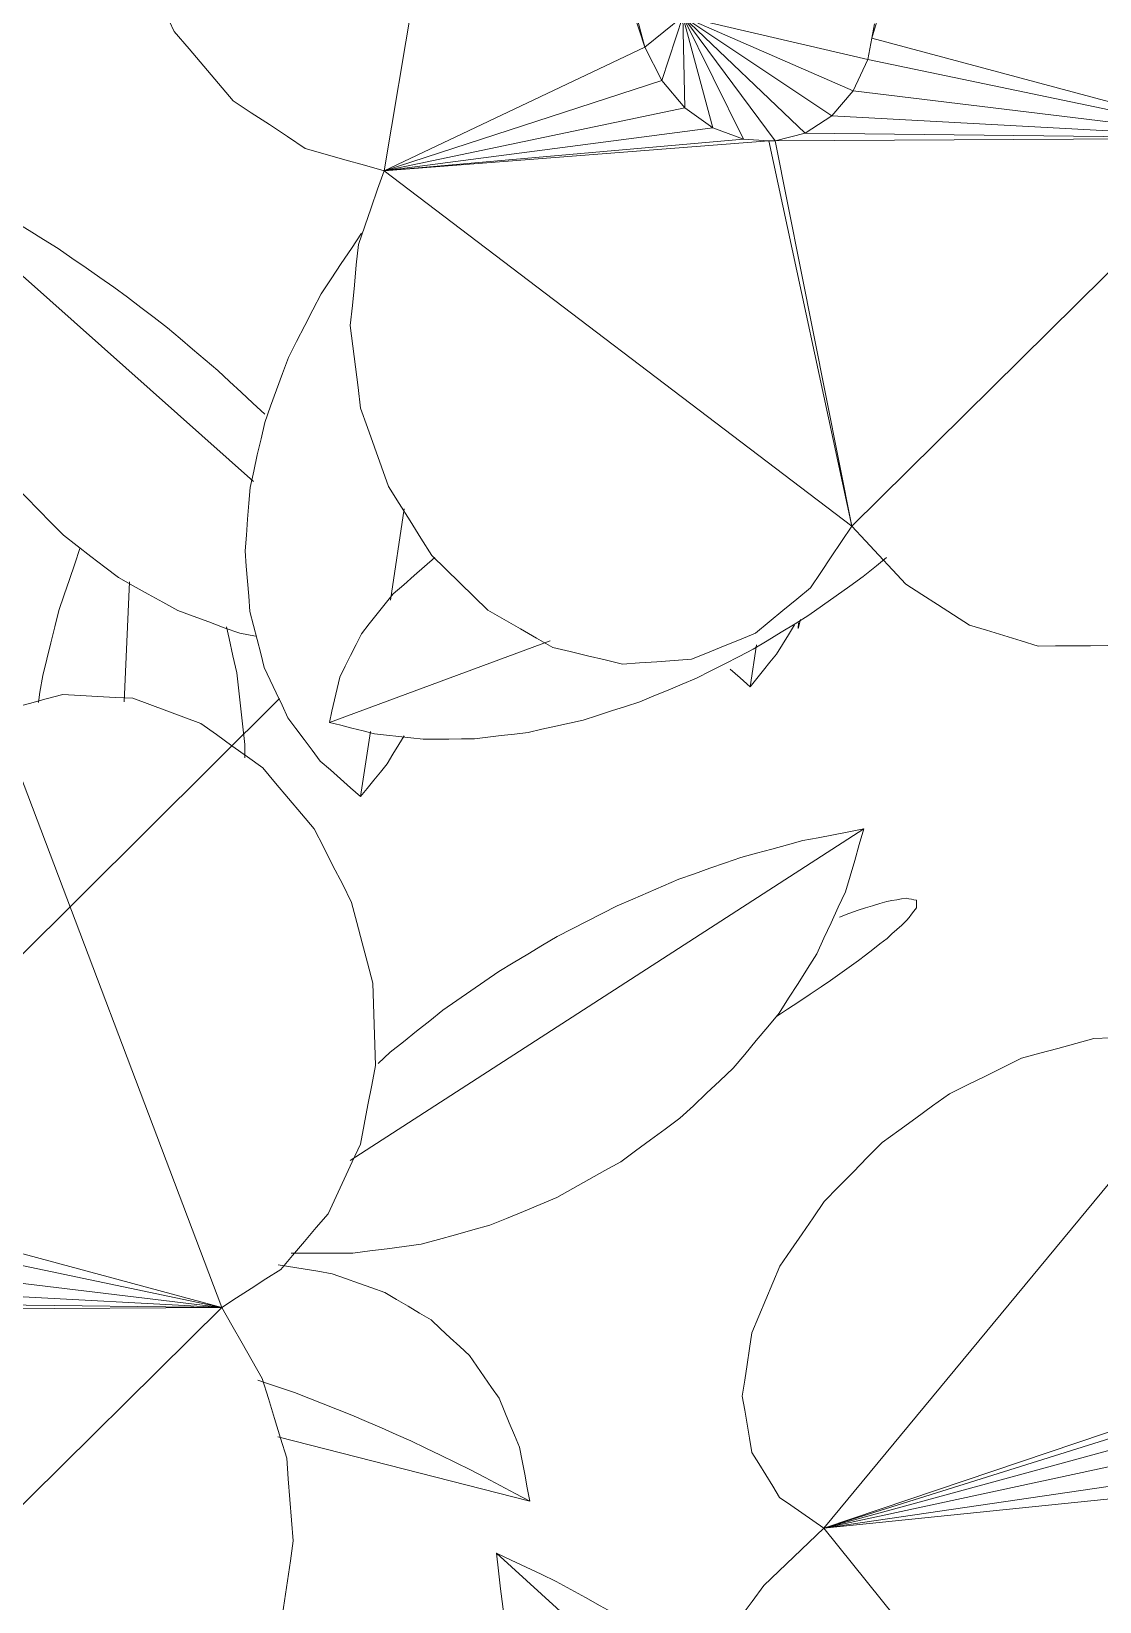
# Model space of a CAD drawing. Header units: metres. Extents: x -18.34 to -13.25, y -25.49 to -16.26.
# Drawn here: x -14.5748 to -14.4966, y -21.1271 to -21.0121 of the extents above; entities that cross this region are included whole.
import ezdxf

# ---------------------------------------------------------------- set-up
doc = ezdxf.new("R2010")
doc.units = ezdxf.units.M
doc.layers.add('Importações nas famílias', color=7, linetype='Continuous', lineweight=5)
doc.layers.add('Vegetação', color=7, linetype='Continuous', lineweight=5)

# ---------------------------------------------------------------- blocks, each defined once
blk = doc.blocks.new('Planta_pergolado_12200 - plantas pergolado_skp_Component_12-V199-Pavimento 02 - Executivo')
at = {"layer": 'Importações nas famílias', "color": 9}
blk.add_line((0.023974, 0.090309), (0.03536, 0.098835), dxfattribs=at)
at = {"layer": 'Importações nas famílias', "color": 9, "flags": 128}
for points in [[(0.024249, 0.100831), (0.023562, 0.100575), (0.022875, 0.10032), (0.022188, 0.100065), (0.021501, 0.09981)], [(0.027075, 0.101247), (0.026369, 0.101143), (0.025662, 0.101039), (0.024955, 0.100935), (0.024249, 0.100831)], [(0.029913, 0.101047), (0.029204, 0.101097), (0.028494, 0.101147), (0.027785, 0.101197), (0.027075, 0.101247)], [(0.032697, 0.100237), (0.032001, 0.100439), (0.031305, 0.100642), (0.030609, 0.100844), (0.029913, 0.101047)], [(0.021501, 0.09981), (0.020849, 0.099409), (0.020198, 0.099008), (0.019546, 0.098607), (0.018895, 0.098207)], [(0.03536, 0.098835), (0.034694, 0.099185), (0.034028, 0.099536), (0.033362, 0.099886), (0.032697, 0.100237)], [(0.031973, 0.097378), (0.03282, 0.097743), (0.033667, 0.098107), (0.034513, 0.098471), (0.03536, 0.098835)], [(0.018895, 0.098207), (0.018294, 0.09767), (0.017694, 0.097133), (0.017093, 0.096596), (0.016655, 0.096205)], [(0.028703, 0.09583), (0.029521, 0.096217), (0.030338, 0.096604), (0.031156, 0.096991), (0.031973, 0.097378)], [(0.025586, 0.094206), (0.026365, 0.094612), (0.027144, 0.095018), (0.027924, 0.095424), (0.028703, 0.09583)], [(0.022655, 0.092526), (0.023388, 0.092946), (0.02412, 0.093366), (0.024853, 0.093786), (0.025586, 0.094206)], [(0.020877, 0.091398), (0.0213, 0.091666), (0.021978, 0.092096), (0.022655, 0.092526)]]:
    blk.add_lwpolyline(points, dxfattribs=at)
blk = doc.blocks.new('Planta_pergolado_12200 - plantas pergolado_skp_Component_12-V200-Pavimento 02 - Executivo')
at = {"layer": 'Importações nas famílias', "color": 9, "flags": 128}
for points in [[(0.022996, 0.135872), (0.022888, 0.135785), (0.02278, 0.135698), (0.022673, 0.135611), (0.022565, 0.135523)], [(0.023319, 0.135615), (0.023239, 0.135679), (0.023158, 0.135743), (0.023077, 0.135808), (0.022996, 0.135872)], [(0.023528, 0.134757), (0.023476, 0.134972), (0.023424, 0.135186), (0.023371, 0.1354), (0.023319, 0.135615)], [(0.022565, 0.135523), (0.022433, 0.135287), (0.022301, 0.13505), (0.022169, 0.134814), (0.022037, 0.134577)], [(0.023616, 0.13332), (0.023594, 0.13368), (0.023572, 0.134039), (0.02355, 0.134398), (0.023528, 0.134757)], [(0.022037, 0.134577), (0.021883, 0.134197), (0.02173, 0.133816), (0.021577, 0.133436), (0.021424, 0.133056)], [(0.021424, 0.133056), (0.021253, 0.13254), (0.021082, 0.132025)], [(0.023583, 0.131337), (0.023591, 0.131833), (0.0236, 0.132329), (0.023608, 0.132825), (0.023616, 0.13332)], [(0.023428, 0.128855), (0.023467, 0.129476), (0.023505, 0.130096), (0.023544, 0.130717), (0.023583, 0.131337)], [(0.023156, 0.125931), (0.023224, 0.126662), (0.023292, 0.127393), (0.02336, 0.128124), (0.023428, 0.128855)]]:
    blk.add_lwpolyline(points, dxfattribs=at)
blk = doc.blocks.new('Planta_pergolado_12200 - plantas pergolado_skp_Component_17-V3538-Pavimento 02 - Executivo')
at = {"layer": 'Importações nas famílias', "color": 9}
for p, q in [((0.04164, 0.134444), (0.046576, 0.110432)), ((0.056502, 0.130262), (0.046576, 0.110432)), ((0.055137, 0.130125), (0.046576, 0.110432)), ((0.046576, 0.110432), (0.05421, 0.129968)), ((0.046576, 0.110432), (0.053729, 0.129935)), ((0.057419, 0.128884), (0.046576, 0.110432)), ((0.058037, 0.128135), (0.046576, 0.110432)), ((0.068654, 0.110432), (0.046576, 0.110432))]:
    blk.add_line(p, q, dxfattribs=at)
at = {"layer": 'Importações nas famílias', "color": 9, "flags": 128}
for points in [[(0.034962, 0.138702), (0.035509, 0.139441), (0.036057, 0.140181), (0.036446, 0.140706)], [(0.033329, 0.134948), (0.033738, 0.135886), (0.034146, 0.136825), (0.034554, 0.137763), (0.034962, 0.138702)], [(0.032368, 0.130654), (0.032608, 0.131728), (0.032848, 0.132801), (0.033089, 0.133875), (0.033329, 0.134948)], [(0.032141, 0.126113), (0.032198, 0.127249), (0.032254, 0.128384), (0.032311, 0.129519), (0.032368, 0.130654)], [(0.032667, 0.121635), (0.032535, 0.122754), (0.032404, 0.123874), (0.032273, 0.124994), (0.032141, 0.126113)], [(0.033907, 0.117524), (0.033597, 0.118551), (0.033287, 0.119579), (0.032977, 0.120607), (0.032667, 0.121635)], [(0.035779, 0.11406), (0.035311, 0.114926), (0.034843, 0.115792), (0.034375, 0.116658), (0.033907, 0.117524)], [(0.038154, 0.11148), (0.03756, 0.112125), (0.036966, 0.11277), (0.036372, 0.113415), (0.035779, 0.11406)], [(0.04087, 0.10996), (0.040191, 0.11034), (0.039512, 0.11072), (0.038833, 0.1111), (0.038154, 0.11148)], [(0.043743, 0.109602), (0.043025, 0.109692), (0.042306, 0.109781), (0.041588, 0.10987), (0.04087, 0.10996)], [(0.046576, 0.110432), (0.045868, 0.110225), (0.04516, 0.110017), (0.044451, 0.10981), (0.043743, 0.109602)], [(0.046952, 0.105916), (0.046858, 0.107045), (0.046764, 0.108174), (0.04667, 0.109303), (0.046576, 0.110432)], [(0.048055, 0.101708), (0.04778, 0.10276), (0.047504, 0.103812), (0.047228, 0.104864), (0.046952, 0.105916)]]:
    blk.add_lwpolyline(points, dxfattribs=at)
blk = doc.blocks.new('Planta_pergolado_12200 - plantas pergolado_skp_Component_16-V3539-Pavimento 02 - Executivo')
for name in ['Planta_pergolado_12200 - plantas pergolado_skp_Component_17-V3538-Pavimento 02 - Executivo', 'Planta_pergolado_12200 - plantas pergolado_skp_Component_12-V200-Pavimento 02 - Executivo', 'Planta_pergolado_12200 - plantas pergolado_skp_Component_12-V199-Pavimento 02 - Executivo']:
    blk.add_blockref(name, (0, 0))
blk = doc.blocks.new('Planta_pergolado_12200 - plantas pergolado_skp_-V3540-Pavimento 02 - Executivo')
blk.add_blockref('Planta_pergolado_12200 - plantas pergolado_skp_Component_16-V3539-Pavimento 02 - Executivo', (0, 0))
blk = doc.blocks.new('Planta_pergolado_12200 - plantas pergolado_skp_-V3541-Pavimento 02 - Executivo')
at = {"xscale": 1.254472261797389, "yscale": 1.254472261797389, "zscale": 1.254472261797389, "rotation": 44.99999999999149}
blk.add_blockref('Planta_pergolado_12200 - plantas pergolado_skp_-V3540-Pavimento 02 - Executivo', (0.10194, -0.10235), dxfattribs=at)
blk = doc.blocks.new('Planta_pergolado_12200 - plantas pergolado_skp_-V3560-Pavimento 02 - Executivo')
at = {"rotation": 89.9999999999999}
blk.add_blockref('Planta_pergolado_12200 - plantas pergolado_skp_-V3541-Pavimento 02 - Executivo', (0.27404, 0.01573), dxfattribs=at)
blk = doc.blocks.new('Planta_pergolado_12200 - plantas pergolado_skp_Component_12-V564-Pavimento 02 - Executivo')
at = {"layer": 'Importações nas famílias', "color": 9}
for q in [(-0.06276, 0.21902), (-0.063, 0.21889)]:
    blk.add_line((-0.06342, 0.21885), q, dxfattribs=at)
blk = doc.blocks.new('Planta_pergolado_12200 - plantas pergolado_skp_Component_16-V3852-Pavimento 02 - Executivo')
at = {"extrusion": (0, 0, -1), "zscale": -1, "rotation": 180}
blk.add_blockref('Planta_pergolado_12200 - plantas pergolado_skp_Component_12-V564-Pavimento 02 - Executivo', (0, 0), dxfattribs=at)
blk = doc.blocks.new('Planta_pergolado_12200 - plantas pergolado_skp_Component_12-V641-Pavimento 02 - Executivo')
at = {"layer": 'Importações nas famílias', "color": 9}
blk.add_line((-0.08187, 0.31163), (-0.04549, 0.27164), dxfattribs=at)
at = {"layer": 'Importações nas famílias', "color": 9, "flags": 128}
for points in [[(-0.08246, 0.30713), (-0.08231, 0.30826), (-0.08216, 0.30938), (-0.08202, 0.31051), (-0.08187, 0.31163)], [(-0.08187, 0.31163), (-0.08104, 0.31123), (-0.0802, 0.31084), (-0.07937, 0.31044), (-0.07853, 0.31004)], [(-0.07853, 0.31004), (-0.07768, 0.30953), (-0.07683, 0.30903), (-0.07598, 0.30853), (-0.07513, 0.30802)], [(-0.08224, 0.30251), (-0.08229, 0.30367), (-0.08235, 0.30482), (-0.0824, 0.30598), (-0.08246, 0.30713)], [(-0.07513, 0.30802), (-0.07427, 0.30742), (-0.07341, 0.30682), (-0.07256, 0.30621), (-0.0717, 0.30561)], [(-0.0717, 0.30561), (-0.07084, 0.30491), (-0.06998, 0.30422), (-0.06913, 0.30352), (-0.06827, 0.30283)], [(-0.08122, 0.29788), (-0.08148, 0.29904), (-0.08173, 0.30019), (-0.08199, 0.30135), (-0.08224, 0.30251)], [(-0.06827, 0.30283), (-0.06742, 0.30205), (-0.06658, 0.30127), (-0.06573, 0.30049), (-0.06489, 0.2997)], [(-0.06489, 0.2997), (-0.06406, 0.29885), (-0.06324, 0.29799), (-0.06242, 0.29714), (-0.06159, 0.29628)], [(-0.07944, 0.29334), (-0.07988, 0.29447), (-0.08033, 0.29561), (-0.08078, 0.29674), (-0.08122, 0.29788)], [(-0.06159, 0.29628), (-0.0608, 0.29536), (-0.06, 0.29443), (-0.05921, 0.29351), (-0.05841, 0.29259)], [(-0.07692, 0.28899), (-0.07755, 0.29008), (-0.07818, 0.29116), (-0.07881, 0.29225), (-0.07944, 0.29334)], [(-0.05841, 0.29259), (-0.05766, 0.29161), (-0.0569, 0.29063), (-0.05614, 0.28965), (-0.05539, 0.28867)], [(-0.07372, 0.28496), (-0.07452, 0.28597), (-0.07532, 0.28698), (-0.07612, 0.28799), (-0.07692, 0.28899)], [(-0.05539, 0.28867), (-0.05468, 0.28764), (-0.05397, 0.28662), (-0.05326, 0.28559), (-0.05255, 0.28457)], [(-0.06993, 0.28132), (-0.07088, 0.28223), (-0.07183, 0.28314), (-0.07277, 0.28405), (-0.07372, 0.28496)], [(-0.05255, 0.28457), (-0.0519, 0.28351), (-0.05125, 0.28245), (-0.05059, 0.28139), (-0.04994, 0.28033)], [(-0.06563, 0.27816), (-0.06671, 0.27895), (-0.06778, 0.27974), (-0.06886, 0.28053), (-0.06993, 0.28132)], [(-0.04994, 0.28033), (-0.04935, 0.27925), (-0.04876, 0.27817), (-0.04817, 0.27709), (-0.04757, 0.27601)], [(-0.06092, 0.27556), (-0.0621, 0.27621), (-0.06328, 0.27686), (-0.06445, 0.27751), (-0.06563, 0.27816)], [(-0.05592, 0.27358), (-0.05717, 0.27407), (-0.05842, 0.27457), (-0.05967, 0.27507), (-0.06092, 0.27556)], [(-0.04757, 0.27601), (-0.04705, 0.27492), (-0.04653, 0.27382), (-0.04601, 0.27273), (-0.04549, 0.27164)], [(-0.05073, 0.27226), (-0.05203, 0.27259), (-0.05332, 0.27292), (-0.05462, 0.27325), (-0.05592, 0.27358)], [(-0.04549, 0.27164), (-0.0468, 0.2718), (-0.04811, 0.27195), (-0.04942, 0.27211), (-0.05073, 0.27226)]]:
    blk.add_lwpolyline(points, dxfattribs=at)
blk = doc.blocks.new('Planta_pergolado_12200 - plantas pergolado_skp_Component_12-V608-Pavimento 02 - Executivo')
at = {"layer": 'Importações nas famílias', "color": 9}
for p, q in [((-0.0781, 0.22367), (-0.10239, 0.18604)), ((-0.09445, 0.18898), (-0.09527, 0.18808))]:
    blk.add_line(p, q, dxfattribs=at)
at = {"layer": 'Importações nas famílias', "color": 9, "flags": 128}
for points in [[(-0.08271, 0.22232), (-0.08156, 0.22266), (-0.0804, 0.223), (-0.07925, 0.22333), (-0.0781, 0.22367)], [(-0.0781, 0.22367), (-0.07831, 0.22256), (-0.07852, 0.22144), (-0.07874, 0.22032), (-0.07895, 0.2192)], [(-0.08724, 0.22023), (-0.08611, 0.22075), (-0.08497, 0.22127), (-0.08384, 0.22179), (-0.08271, 0.22232)], [(-0.09158, 0.21747), (-0.09049, 0.21816), (-0.08941, 0.21885), (-0.08832, 0.21954), (-0.08724, 0.22023)], [(-0.07895, 0.2192), (-0.07926, 0.21807), (-0.07957, 0.21693), (-0.07987, 0.2158), (-0.08018, 0.21466)], [(-0.09562, 0.2141), (-0.09461, 0.21495), (-0.0936, 0.21579), (-0.09259, 0.21663), (-0.09158, 0.21747)], [(-0.09928, 0.2102), (-0.09837, 0.21118), (-0.09745, 0.21215), (-0.09654, 0.21313), (-0.09562, 0.2141)], [(-0.08018, 0.21466), (-0.08058, 0.21353), (-0.08098, 0.21239), (-0.08138, 0.21126), (-0.08178, 0.21012)], [(-0.10247, 0.20586), (-0.10167, 0.20695), (-0.10087, 0.20803), (-0.10008, 0.20912), (-0.09928, 0.2102)], [(-0.08178, 0.21012), (-0.08226, 0.20899), (-0.08275, 0.20787), (-0.08323, 0.20674), (-0.08372, 0.20561)], [(-0.1051, 0.20118), (-0.10444, 0.20235), (-0.10378, 0.20352), (-0.10312, 0.20469), (-0.10247, 0.20586)], [(-0.08372, 0.20561), (-0.08428, 0.20451), (-0.08485, 0.20341), (-0.08542, 0.2023), (-0.08598, 0.2012)], [(-0.10713, 0.19627), (-0.10662, 0.1975), (-0.10612, 0.19873), (-0.10561, 0.19995), (-0.1051, 0.20118)], [(-0.08598, 0.2012), (-0.08662, 0.20013), (-0.08726, 0.19906), (-0.0879, 0.19799), (-0.08855, 0.19692)], [(-0.08855, 0.19692), (-0.08925, 0.1959), (-0.08996, 0.19488), (-0.09067, 0.19385), (-0.09138, 0.19283)], [(-0.1085, 0.19125), (-0.10816, 0.1925), (-0.10782, 0.19376), (-0.10747, 0.19502), (-0.10713, 0.19627)], [(-0.09138, 0.19283), (-0.09215, 0.19187), (-0.09292, 0.1909), (-0.09369, 0.18994), (-0.09445, 0.18898)], [(-0.10918, 0.18623), (-0.10901, 0.18749), (-0.10884, 0.18874), (-0.10867, 0.18999), (-0.1085, 0.19125)], [(-0.10916, 0.18173), (-0.10916, 0.18256), (-0.10917, 0.18378), (-0.10918, 0.18501), (-0.10918, 0.18623)]]:
    blk.add_lwpolyline(points, dxfattribs=at)
blk = doc.blocks.new('Planta_pergolado_12200 - plantas pergolado_skp_Component_12-V609-Pavimento 02 - Executivo')
at = {"layer": 'Importações nas famílias', "color": 9}
for p, q in [((-0.07289, 0.17833), (-0.07192, 0.17832)), ((-0.06001, 0.16988), (-0.0688, 0.16949))]:
    blk.add_line(p, q, dxfattribs=at)
at = {"layer": 'Importações nas famílias', "color": 9, "flags": 128}
for points in [[(-0.07192, 0.17832), (-0.07061, 0.17817), (-0.06929, 0.17803), (-0.06798, 0.17788), (-0.06667, 0.17773)], [(-0.06667, 0.17773), (-0.06542, 0.17745), (-0.06416, 0.17717), (-0.0633, 0.17698)], [(-0.05755, 0.16625), (-0.05868, 0.16586), (-0.05982, 0.16547), (-0.06096, 0.16509), (-0.0621, 0.1647)], [(-0.0621, 0.1647), (-0.06329, 0.16441), (-0.06447, 0.16411), (-0.06566, 0.16382), (-0.06685, 0.16352)], [(-0.06685, 0.16352), (-0.06807, 0.16332), (-0.06883, 0.1632)]]:
    blk.add_lwpolyline(points, dxfattribs=at)
blk = doc.blocks.new('Planta_pergolado_12200 - plantas pergolado_skp_Component_17-V3875-Pavimento 02 - Executivo')
at = {"layer": 'Importações nas famílias', "color": 9}
for p, q in [((-0.14156, -0.14791), (-0.14215, -0.14752)), ((-0.13959, -0.14752), (-0.14156, -0.14791)), ((-0.14156, -0.14791), (-0.13974, -0.14752)), ((-0.14156, -0.14791), (-0.11314, -0.17663)), ((-0.11314, -0.17663), (-0.11332, -0.14752)), ((-0.11314, -0.17663), (-0.1128, -0.14752)), ((-0.11158, -0.14756), (-0.11314, -0.17663)), ((-0.10968, -0.14799), (-0.11314, -0.17663)), ((-0.10738, -0.14906), (-0.10968, -0.14799)), ((-0.10702, -0.14752), (-0.10738, -0.14906)), ((-0.10478, -0.14957), (-0.1047, -0.14752)), ((-0.10236, -0.14752), (-0.10206, -0.14947)), ((-0.09939, -0.14878), (-0.09985, -0.14752)), ((-0.09697, -0.14754), (-0.09939, -0.14878)), ((-0.06954, -0.16011), (-0.09697, -0.14754)), ((-0.06954, -0.16011), (-0.09197, -0.14752)), ((-0.06954, -0.16011), (-0.08802, -0.14752)), ((-0.06954, -0.16011), (-0.08521, -0.14752)), ((-0.06954, -0.16011), (-0.08341, -0.14752)), ((-0.08219, -0.14772), (-0.06954, -0.16011)), ((-0.06954, -0.16011), (-0.07002, -0.14752)), ((-0.04951, -0.14752), (-0.04986, -0.14833)), ((-0.10738, -0.14906), (-0.11314, -0.17663)), ((-0.10582, -0.14936), (-0.11314, -0.17663)), ((-0.10582, -0.14936), (-0.10738, -0.14906)), ((-0.10478, -0.14957), (-0.10582, -0.14936)), ((-0.06954, -0.16011), (-0.10582, -0.14936)), ((-0.10206, -0.14947), (-0.10478, -0.14957)), ((-0.09939, -0.14878), (-0.10206, -0.14947)), ((-0.06954, -0.16011), (-0.10206, -0.14947)), ((-0.06954, -0.16011), (-0.09939, -0.14878)), ((-0.06954, -0.16011), (-0.10478, -0.14957)), ((-0.06954, -0.16011), (-0.11314, -0.17663))]:
    blk.add_line(p, q, dxfattribs=at)
at = {"layer": 'Importações nas famílias', "color": 9, "flags": 128}
for points in [[(-0.14582, -0.15186), (-0.14475, -0.15087), (-0.14369, -0.14988), (-0.14263, -0.1489), (-0.14156, -0.14791)], [(-0.04986, -0.14833), (-0.05074, -0.14943), (-0.05162, -0.15053), (-0.0525, -0.15163), (-0.05338, -0.15274)], [(-0.14881, -0.15651), (-0.14806, -0.15535), (-0.14731, -0.15419), (-0.14656, -0.15302), (-0.14582, -0.15186)], [(-0.05338, -0.15274), (-0.05455, -0.15363), (-0.05572, -0.15453), (-0.05689, -0.15542), (-0.05806, -0.15632)], [(-0.05806, -0.15632), (-0.05944, -0.15695), (-0.06082, -0.15758), (-0.0622, -0.1582), (-0.06357, -0.15883)], [(-0.15034, -0.16156), (-0.14996, -0.1603), (-0.14957, -0.15904), (-0.14919, -0.15777), (-0.14881, -0.15651)], [(-0.06357, -0.15883), (-0.06507, -0.15915), (-0.06656, -0.15947), (-0.06805, -0.15979), (-0.06954, -0.16011)], [(-0.06954, -0.16011), (-0.06922, -0.16133), (-0.0689, -0.16255), (-0.06857, -0.16377), (-0.06825, -0.16499)], [(-0.15031, -0.16666), (-0.15031, -0.16538), (-0.15032, -0.16411), (-0.15033, -0.16283), (-0.15034, -0.16156)], [(-0.06825, -0.16499), (-0.06832, -0.16627), (-0.06839, -0.16755), (-0.06846, -0.16883), (-0.06853, -0.17011)], [(-0.14871, -0.17145), (-0.14911, -0.17025), (-0.14951, -0.16906), (-0.14991, -0.16786), (-0.15031, -0.16666)], [(-0.06853, -0.17011), (-0.06899, -0.17136), (-0.06945, -0.1726), (-0.06991, -0.17385), (-0.07037, -0.1751)], [(-0.14565, -0.17563), (-0.14641, -0.17458), (-0.14718, -0.17354), (-0.14794, -0.1725), (-0.14871, -0.17145)], [(-0.14135, -0.17889), (-0.14242, -0.17807), (-0.1435, -0.17726), (-0.14458, -0.17644), (-0.14565, -0.17563)], [(-0.07037, -0.1751), (-0.07118, -0.17624), (-0.072, -0.17737), (-0.07282, -0.17851), (-0.07363, -0.17964)], [(-0.11314, -0.17663), (-0.11444, -0.17737), (-0.11575, -0.17812), (-0.11705, -0.17886), (-0.11836, -0.1796)], [(-0.11036, -0.18095), (-0.11105, -0.17987), (-0.11175, -0.17879), (-0.11244, -0.17771), (-0.11314, -0.17663)], [(-0.13609, -0.18102), (-0.13741, -0.18048), (-0.13872, -0.17995), (-0.14003, -0.17942), (-0.14135, -0.17889)], [(-0.11836, -0.1796), (-0.11982, -0.18005), (-0.12127, -0.18049), (-0.12273, -0.18094), (-0.12419, -0.18139)], [(-0.07363, -0.17964), (-0.07475, -0.18058), (-0.07587, -0.18152), (-0.07699, -0.18247), (-0.0781, -0.18341)], [(-0.13024, -0.18187), (-0.1317, -0.18166), (-0.13317, -0.18144), (-0.13463, -0.18123), (-0.13609, -0.18102)], [(-0.12419, -0.18139), (-0.1257, -0.18151), (-0.12722, -0.18163), (-0.12873, -0.18175), (-0.13024, -0.18187)], [(-0.10629, -0.18442), (-0.1073, -0.18355), (-0.10832, -0.18269), (-0.10934, -0.18182), (-0.11036, -0.18095)], [(-0.0781, -0.18341), (-0.07945, -0.1841), (-0.08079, -0.18478), (-0.08213, -0.18547), (-0.08348, -0.18615)], [(-0.10119, -0.18679), (-0.10247, -0.18619), (-0.10374, -0.1856), (-0.10501, -0.18501), (-0.10629, -0.18442)], [(-0.08348, -0.18615), (-0.08495, -0.18654), (-0.08643, -0.18692), (-0.08791, -0.1873), (-0.08939, -0.18769)], [(-0.09543, -0.1879), (-0.09687, -0.18762), (-0.09831, -0.18734), (-0.09975, -0.18707), (-0.10119, -0.18679)], [(-0.08939, -0.18769), (-0.0909, -0.18774), (-0.09241, -0.18779), (-0.09392, -0.18785), (-0.09543, -0.1879)]]:
    blk.add_lwpolyline(points, dxfattribs=at)
blk = doc.blocks.new('Planta_pergolado_12200 - plantas pergolado_skp_Component_16-V3876-Pavimento 02 - Executivo')
blk.add_blockref('Planta_pergolado_12200 - plantas pergolado_skp_Component_17-V3875-Pavimento 02 - Executivo', (0, 0))
at = {"extrusion": (0, 0, -1), "zscale": -1, "rotation": 180}
for name, p in [('Planta_pergolado_12200 - plantas pergolado_skp_Component_12-V609-Pavimento 02 - Executivo', (0, 0)), ('Planta_pergolado_12200 - plantas pergolado_skp_Component_12-V608-Pavimento 02 - Executivo', (0, 0)), ('Planta_pergolado_12200 - plantas pergolado_skp_Component_12-V641-Pavimento 02 - Executivo', (0.08564, 0.07489))]:
    blk.add_blockref(name, p, dxfattribs=at)
blk = doc.blocks.new('Planta_pergolado_12200 - plantas pergolado_skp_Component_12-V625-Pavimento 02 - Executivo')
at = {"layer": 'Importações nas famílias', "color": 9}
for p, q in [((-0.06134, 0.18899), (-0.05466, 0.19)), ((-0.07572, 0.1868), (-0.07096, 0.18753))]:
    blk.add_line(p, q, dxfattribs=at)
at = {"layer": 'Importações nas famílias', "color": 9, "flags": 128}
for points in [[(-0.07333, 0.18874), (-0.07262, 0.18917), (-0.07191, 0.18961), (-0.07129, 0.18999)], [(-0.07572, 0.1868), (-0.07513, 0.18729), (-0.07453, 0.18777), (-0.07393, 0.18826), (-0.07333, 0.18874)], [(-0.07313, 0.18385), (-0.07378, 0.18459), (-0.07443, 0.18533), (-0.07508, 0.18607), (-0.07572, 0.1868)], [(-0.03447, 0.18687), (-0.03558, 0.18613), (-0.03669, 0.18539), (-0.0378, 0.18465), (-0.03891, 0.18391)], [(-0.06996, 0.18148), (-0.07075, 0.18207), (-0.07155, 0.18267), (-0.07234, 0.18326), (-0.07313, 0.18385)], [(-0.03891, 0.18391), (-0.04007, 0.18331), (-0.04123, 0.18272), (-0.0424, 0.18212), (-0.04356, 0.18152)], [(-0.06628, 0.17975), (-0.0672, 0.18018), (-0.06812, 0.18061), (-0.06904, 0.18105), (-0.06996, 0.18148)], [(-0.04356, 0.18152), (-0.04475, 0.18109), (-0.04594, 0.18065), (-0.04713, 0.18021), (-0.04833, 0.17978)], [(-0.06217, 0.1787), (-0.0632, 0.17896), (-0.06422, 0.17922), (-0.06525, 0.17949), (-0.06628, 0.17975)], [(-0.04833, 0.17978), (-0.04952, 0.17951), (-0.05071, 0.17924), (-0.0519, 0.17898), (-0.05309, 0.17871)], [(-0.05774, 0.17835), (-0.05885, 0.17843), (-0.05996, 0.17852), (-0.06106, 0.17861), (-0.06217, 0.1787)], [(-0.05309, 0.17871), (-0.05425, 0.17862), (-0.05542, 0.17853), (-0.05658, 0.17844), (-0.05774, 0.17835)]]:
    blk.add_lwpolyline(points, dxfattribs=at)
blk = doc.blocks.new('Planta_pergolado_12200 - plantas pergolado_skp_Component_16-V3888-Pavimento 02 - Executivo')
at = {"extrusion": (0, 0, -1), "zscale": -1, "rotation": 180}
blk.add_blockref('Planta_pergolado_12200 - plantas pergolado_skp_Component_12-V625-Pavimento 02 - Executivo', (0, 0), dxfattribs=at)
blk = doc.blocks.new('Planta_pergolado_12200 - plantas pergolado_skp_Component_12-V632-Pavimento 02 - Executivo')
at = {"layer": 'Importações nas famílias', "color": 9}
blk.add_line((-0.06768, 0.21534), (-0.06461, 0.21581), dxfattribs=at)
at = {"layer": 'Importações nas famílias', "color": 9, "flags": 128}
for points in [[(-0.06529, 0.21728), (-0.06458, 0.21771), (-0.06387, 0.21815), (-0.06316, 0.21858)], [(-0.06768, 0.21534), (-0.06708, 0.21583), (-0.06648, 0.21631), (-0.06589, 0.21679), (-0.06529, 0.21728)], [(-0.06639, 0.21387), (-0.06703, 0.2146), (-0.06768, 0.21534)]]:
    blk.add_lwpolyline(points, dxfattribs=at)
blk = doc.blocks.new('Planta_pergolado_12200 - plantas pergolado_skp_Component_16-V3891-Pavimento 02 - Executivo')
at = {"extrusion": (0, 0, -1), "zscale": -1, "rotation": 180}
blk.add_blockref('Planta_pergolado_12200 - plantas pergolado_skp_Component_12-V632-Pavimento 02 - Executivo', (0, 0), dxfattribs=at)
blk = doc.blocks.new('Planta_pergolado_12200 - plantas pergolado_skp_Component_12-V610-Pavimento 02 - Executivo')
at = {"layer": 'Importações nas famílias', "color": 9}
blk.add_line((-0.15594, 0.10963), (-0.14996, 0.12581), dxfattribs=at)
at = {"layer": 'Importações nas famílias', "color": 9, "flags": 128}
for points in [[(-0.14526, 0.14874), (-0.14448, 0.1497), (-0.14386, 0.15045)], [(-0.14808, 0.14476), (-0.14738, 0.14576), (-0.14667, 0.14675), (-0.14596, 0.14775), (-0.14526, 0.14874)], [(-0.15057, 0.14067), (-0.14995, 0.14169), (-0.14933, 0.14272), (-0.14871, 0.14374), (-0.14808, 0.14476)], [(-0.1527, 0.13653), (-0.15217, 0.13756), (-0.15164, 0.1386), (-0.1511, 0.13964), (-0.15057, 0.14067)], [(-0.15443, 0.13236), (-0.154, 0.1334), (-0.15357, 0.13444), (-0.15313, 0.13548), (-0.1527, 0.13653)], [(-0.15576, 0.12823), (-0.15543, 0.12927), (-0.1551, 0.1303), (-0.15477, 0.13133), (-0.15443, 0.13236)], [(-0.15667, 0.12418), (-0.15644, 0.12519), (-0.15621, 0.12621), (-0.15599, 0.12722), (-0.15576, 0.12823)], [(-0.15714, 0.12025), (-0.15702, 0.12123), (-0.1569, 0.12222), (-0.15679, 0.1232), (-0.15667, 0.12418)], [(-0.15717, 0.11649), (-0.15717, 0.11743), (-0.15716, 0.11837), (-0.15715, 0.11931), (-0.15714, 0.12025)], [(-0.14386, 0.11736), (-0.14452, 0.11659), (-0.14518, 0.11583), (-0.14585, 0.11507), (-0.14651, 0.11431)], [(-0.15677, 0.11294), (-0.15687, 0.11382), (-0.15697, 0.11471), (-0.15707, 0.1156), (-0.15717, 0.11649)], [(-0.14651, 0.11431), (-0.14724, 0.11372), (-0.14798, 0.11314), (-0.14871, 0.11255), (-0.14945, 0.11197)], [(-0.15594, 0.10963), (-0.15614, 0.11046), (-0.15635, 0.11128), (-0.15656, 0.11211), (-0.15677, 0.11294)], [(-0.14945, 0.11197), (-0.15024, 0.11158), (-0.15103, 0.11118), (-0.15182, 0.11079), (-0.15262, 0.1104)], [(-0.15262, 0.1104), (-0.15345, 0.11021), (-0.15428, 0.11001), (-0.15511, 0.10982), (-0.15594, 0.10963)]]:
    blk.add_lwpolyline(points, dxfattribs=at)
blk = doc.blocks.new('Planta_pergolado_12200 - plantas pergolado_skp_Component_17-V644-Pavimento 02 - Executivo')
at = {"layer": 'Importações nas famílias', "color": 9}
for p, q in [((-0.05592, 0.2228), (-0.0275, 0.25152)), ((-0.0275, 0.25152), (-0.02771, 0.21717)), ((-0.02588, 0.22132), (-0.0275, 0.25152)), ((-0.0275, 0.25152), (-0.02713, 0.21937)), ((-0.02404, 0.22288), (-0.0275, 0.25152)), ((-0.02174, 0.22395), (-0.0275, 0.25152)), ((-0.02019, 0.22425), (-0.0275, 0.25152)), ((0.0161, 0.23499), (-0.02019, 0.22425)), ((-0.01914, 0.22445), (-0.02019, 0.22425)), ((-0.02174, 0.22395), (-0.02404, 0.22288)), ((-0.02019, 0.22425), (-0.02174, 0.22395)), ((-0.0186, 0.21042), (-0.02174, 0.22395)), ((-0.02771, 0.21717), (-0.05592, 0.2228)), ((-0.05592, 0.2228), (-0.02769, 0.2167)), ((-0.0299, 0.18852), (-0.05592, 0.2228)), ((-0.02404, 0.22288), (-0.02588, 0.22132)), ((-0.0186, 0.21042), (-0.02404, 0.22288)), ((-0.02588, 0.22132), (-0.02713, 0.21937)), ((-0.0186, 0.21042), (-0.02588, 0.22132)), ((-0.02713, 0.21937), (-0.02771, 0.21717)), ((-0.0186, 0.21042), (-0.02713, 0.21937)), ((-0.02769, 0.2167), (-0.0299, 0.18852)), ((-0.0186, 0.21042), (-0.02771, 0.21717)), ((-0.02771, 0.21717), (-0.02769, 0.2167)), ((-0.02769, 0.2167), (-0.02759, 0.21486)), ((-0.02759, 0.21486), (-0.0299, 0.18852)), ((-0.0186, 0.21042), (-0.02759, 0.21486)), ((-0.02759, 0.21486), (-0.02676, 0.21261)), ((-0.02676, 0.21261), (-0.0299, 0.18852)), ((-0.0186, 0.21042), (-0.02676, 0.21261)), ((-0.02676, 0.21261), (-0.02529, 0.21056)), ((-0.02529, 0.21056), (-0.0299, 0.18852)), ((-0.0186, 0.21042), (-0.02529, 0.21056)), ((-0.02529, 0.21056), (-0.02327, 0.20886)), ((-0.0186, 0.21042), (-0.02327, 0.20886)), ((-0.0186, 0.21042), (-0.02085, 0.20763)), ((-0.02327, 0.20886), (-0.0299, 0.18852)), ((-0.02327, 0.20886), (-0.02085, 0.20763)), ((-0.02085, 0.20763), (-0.0299, 0.18852)), ((0.01461, 0.19606), (-0.02085, 0.20763)), ((-0.01818, 0.20693), (-0.02085, 0.20763)), ((-0.0299, 0.18852), (0.01461, 0.19606))]:
    blk.add_line(p, q, dxfattribs=at)
at = {"layer": 'Importações nas famílias', "color": 9, "flags": 128}
for points in [[(-0.06467, 0.24154), (-0.06468, 0.24027), (-0.06468, 0.239), (-0.06469, 0.23772), (-0.0647, 0.23645)], [(-0.0647, 0.23645), (-0.06432, 0.23519), (-0.06394, 0.23392), (-0.06355, 0.23266), (-0.06317, 0.2314)], [(-0.06317, 0.2314), (-0.06242, 0.23024), (-0.06167, 0.22907), (-0.06093, 0.22791), (-0.06018, 0.22674)], [(-0.06018, 0.22674), (-0.05911, 0.22576), (-0.05805, 0.22477), (-0.05699, 0.22379), (-0.05592, 0.2228)], [(-0.05592, 0.2228), (-0.05705, 0.22204), (-0.05818, 0.22127), (-0.05931, 0.22051), (-0.06044, 0.21975)], [(-0.06044, 0.21975), (-0.06127, 0.21875), (-0.06211, 0.21774), (-0.06294, 0.21674), (-0.06377, 0.21574)], [(-0.06377, 0.21574), (-0.06424, 0.21456), (-0.06472, 0.21339), (-0.06519, 0.21221), (-0.06567, 0.21104)], [(-0.06567, 0.21104), (-0.06576, 0.20977), (-0.06585, 0.20851), (-0.06593, 0.20724), (-0.06602, 0.20598)], [(-0.06602, 0.20598), (-0.06572, 0.20471), (-0.06541, 0.20343), (-0.0651, 0.20216), (-0.0648, 0.20089)], [(-0.0648, 0.20089), (-0.06412, 0.1997), (-0.06344, 0.19851), (-0.06276, 0.19732), (-0.06208, 0.19613)], [(-0.06208, 0.19613), (-0.06108, 0.1951), (-0.06007, 0.19408), (-0.05907, 0.19305), (-0.05806, 0.19202)], [(-0.05806, 0.19202), (-0.0568, 0.19122), (-0.05554, 0.19043), (-0.05427, 0.18963), (-0.05301, 0.18884)], [(-0.05301, 0.18884), (-0.05157, 0.18833), (-0.05014, 0.18782), (-0.0487, 0.18731), (-0.04727, 0.1868)], [(-0.0353, 0.18664), (-0.03395, 0.18711), (-0.0326, 0.18758), (-0.03125, 0.18805), (-0.0299, 0.18852)], [(-0.0299, 0.18852), (-0.02949, 0.18708), (-0.02908, 0.18564), (-0.02867, 0.1842), (-0.02826, 0.18275)], [(-0.04727, 0.1868), (-0.04576, 0.18662), (-0.04425, 0.18643), (-0.04274, 0.18624), (-0.04123, 0.18605)], [(-0.04123, 0.18605), (-0.03975, 0.1862), (-0.03827, 0.18635), (-0.03679, 0.18649), (-0.0353, 0.18664)], [(-0.02826, 0.18275), (-0.02739, 0.18144), (-0.02651, 0.18012), (-0.02564, 0.1788), (-0.02476, 0.17748)], [(-0.02476, 0.17748), (-0.02349, 0.1764), (-0.02222, 0.17532), (-0.02096, 0.17424), (-0.01969, 0.17316)], [(-0.01969, 0.17316), (-0.01814, 0.17241), (-0.01659, 0.17166), (-0.01503, 0.17091), (-0.01348, 0.17016)]]:
    blk.add_lwpolyline(points, dxfattribs=at)
blk = doc.blocks.new('Planta_pergolado_12200 - plantas pergolado_skp_Component_16-V3894-Pavimento 02 - Executivo')
at = {"extrusion": (0, 0, -1), "zscale": -1, "rotation": 180}
for name, p in [('Planta_pergolado_12200 - plantas pergolado_skp_Component_17-V644-Pavimento 02 - Executivo', (0, 0)), ('Planta_pergolado_12200 - plantas pergolado_skp_Component_12-V610-Pavimento 02 - Executivo', (-0.08564, -0.07489))]:
    blk.add_blockref(name, p, dxfattribs=at)
blk = doc.blocks.new('Planta_pergolado_12200 - plantas pergolado_skp_-V3895-Pavimento 02 - Executivo')
at = {"layer": 'Importações nas famílias', "color": 9}
blk.add_line((-0.06855, -0.18087), (-0.0878, -0.16151), dxfattribs=at)
for name in ['Planta_pergolado_12200 - plantas pergolado_skp_Component_16-V3876-Pavimento 02 - Executivo', 'Planta_pergolado_12200 - plantas pergolado_skp_Component_16-V3888-Pavimento 02 - Executivo', 'Planta_pergolado_12200 - plantas pergolado_skp_Component_16-V3891-Pavimento 02 - Executivo', 'Planta_pergolado_12200 - plantas pergolado_skp_Component_16-V3894-Pavimento 02 - Executivo']:
    blk.add_blockref(name, (0, 0))
blk = doc.blocks.new('Planta_pergolado_12200 - plantas pergolado_skp_-V3896-Pavimento 02 - Executivo')
for name in ['Planta_pergolado_12200 - plantas pergolado_skp_-V3895-Pavimento 02 - Executivo', 'Planta_pergolado_12200 - plantas pergolado_skp_Component_16-V3852-Pavimento 02 - Executivo']:
    blk.add_blockref(name, (0, 0))
blk = doc.blocks.new('Planta_pergolado_12200 - plantas pergolado_skp_-V4061-Pavimento 02 - Executivo')
blk.add_blockref('Planta_pergolado_12200 - plantas pergolado_skp_-V3896-Pavimento 02 - Executivo', (0, 0))
blk = doc.blocks.new('Planta_pergolado_12200 - plantas pergolado_skp_Component_12-V1059-Pavimento 02 - Executivo')
at = {"layer": 'Importações nas famílias', "color": 9}
for p, q in [((-0.06377, 0.17795), (-0.06399, 0.17911)), ((-0.05264, 0.17895), (-0.02841, 0.15171))]:
    blk.add_line(p, q, dxfattribs=at)
at = {"layer": 'Importações nas famílias', "color": 9, "flags": 128}
for points in [[(-0.04773, 0.17978), (-0.04692, 0.17892), (-0.04612, 0.17806), (-0.04532, 0.17721), (-0.04451, 0.17635)], [(-0.06211, 0.17341), (-0.06252, 0.17454), (-0.06294, 0.17568), (-0.06336, 0.17681), (-0.06377, 0.17795)], [(-0.04451, 0.17635), (-0.04373, 0.17543), (-0.04295, 0.1745), (-0.04217, 0.17358), (-0.0414, 0.17266)], [(-0.05969, 0.16907), (-0.0603, 0.17015), (-0.0609, 0.17124), (-0.0615, 0.17232), (-0.06211, 0.17341)], [(-0.0414, 0.17266), (-0.04065, 0.17168), (-0.0399, 0.1707), (-0.03915, 0.16972), (-0.03841, 0.16874)], [(-0.05659, 0.16503), (-0.05736, 0.16604), (-0.05814, 0.16705), (-0.05892, 0.16806), (-0.05969, 0.16907)], [(-0.03841, 0.16874), (-0.0377, 0.16771), (-0.037, 0.16669), (-0.03629, 0.16566), (-0.03559, 0.16464)], [(-0.05286, 0.16139), (-0.05379, 0.1623), (-0.05472, 0.16321), (-0.05566, 0.16412), (-0.05659, 0.16503)], [(-0.03559, 0.16464), (-0.03493, 0.16358), (-0.03427, 0.16252), (-0.03362, 0.16146), (-0.03296, 0.1604)], [(-0.04861, 0.15823), (-0.04967, 0.15902), (-0.05073, 0.15981), (-0.0518, 0.1606), (-0.05286, 0.16139)], [(-0.03296, 0.1604), (-0.03236, 0.15932), (-0.03176, 0.15824), (-0.03116, 0.15716), (-0.03056, 0.15608)], [(-0.04392, 0.15563), (-0.04509, 0.15628), (-0.04626, 0.15693), (-0.04744, 0.15758), (-0.04861, 0.15823)], [(-0.03891, 0.15365), (-0.04016, 0.15415), (-0.04142, 0.15464), (-0.04267, 0.15514), (-0.04392, 0.15563)], [(-0.03056, 0.15608), (-0.03002, 0.15499), (-0.02948, 0.1539), (-0.02895, 0.1528), (-0.02841, 0.15171)], [(-0.0337, 0.15233), (-0.035, 0.15266), (-0.03631, 0.15299), (-0.03761, 0.15332), (-0.03891, 0.15365)], [(-0.02841, 0.15171), (-0.02973, 0.15187), (-0.03105, 0.15202), (-0.03238, 0.15218), (-0.0337, 0.15233)]]:
    blk.add_lwpolyline(points, dxfattribs=at)
blk = doc.blocks.new('Planta_pergolado_12200 - plantas pergolado_skp_Component_16-V4142-Pavimento 02 - Executivo')
at = {"extrusion": (0, 0, -1), "zscale": -1, "rotation": 180}
blk.add_blockref('Planta_pergolado_12200 - plantas pergolado_skp_Component_12-V1059-Pavimento 02 - Executivo', (0, 0), dxfattribs=at)
blk = doc.blocks.new('Planta_pergolado_12200 - plantas pergolado_skp_-V4143-Pavimento 02 - Executivo')
blk.add_blockref('Planta_pergolado_12200 - plantas pergolado_skp_Component_16-V4142-Pavimento 02 - Executivo', (0, 0))
blk = doc.blocks.new('Planta_pergolado_12200 - plantas pergolado_skp_-V4144-Pavimento 02 - Executivo')
blk.add_blockref('Planta_pergolado_12200 - plantas pergolado_skp_-V4143-Pavimento 02 - Executivo', (0, 0))
blk = doc.blocks.new('Planta_pergolado_12200 - plantas pergolado_skp_-V4293-Pavimento 02 - Executivo')
blk.add_blockref('Planta_pergolado_12200 - plantas pergolado_skp_-V4144-Pavimento 02 - Executivo', (0, 0))
blk = doc.blocks.new('Planta_pergolado_12200 - Planta_pergolado_12200-V4294-Pavimento 02 - Executivo')
for name in ['Planta_pergolado_12200 - plantas pergolado_skp_-V4293-Pavimento 02 - Executivo', 'Planta_pergolado_12200 - plantas pergolado_skp_-V4061-Pavimento 02 - Executivo']:
    blk.add_blockref(name, (0, 0))
at = {"xscale": 1.068436298615139, "yscale": 1.068436298615139, "zscale": 1.068436298615139, "rotation": 83.79999999999607}
blk.add_blockref('Planta_pergolado_12200 - plantas pergolado_skp_-V3560-Pavimento 02 - Executivo', (-0.09186, -0.47965), dxfattribs=at)

msp = doc.modelspace()

# ---------------------------------------------------------------- block references
at = {"layer": 'Vegetação', "color": 9, "rotation": 89.99999999999997}
msp.add_blockref('Planta_pergolado_12200 - Planta_pergolado_12200-V4294-Pavimento 02 - Executivo', (-14.73752, -20.99245), dxfattribs=at)

doc.saveas('drawing.dxf')
